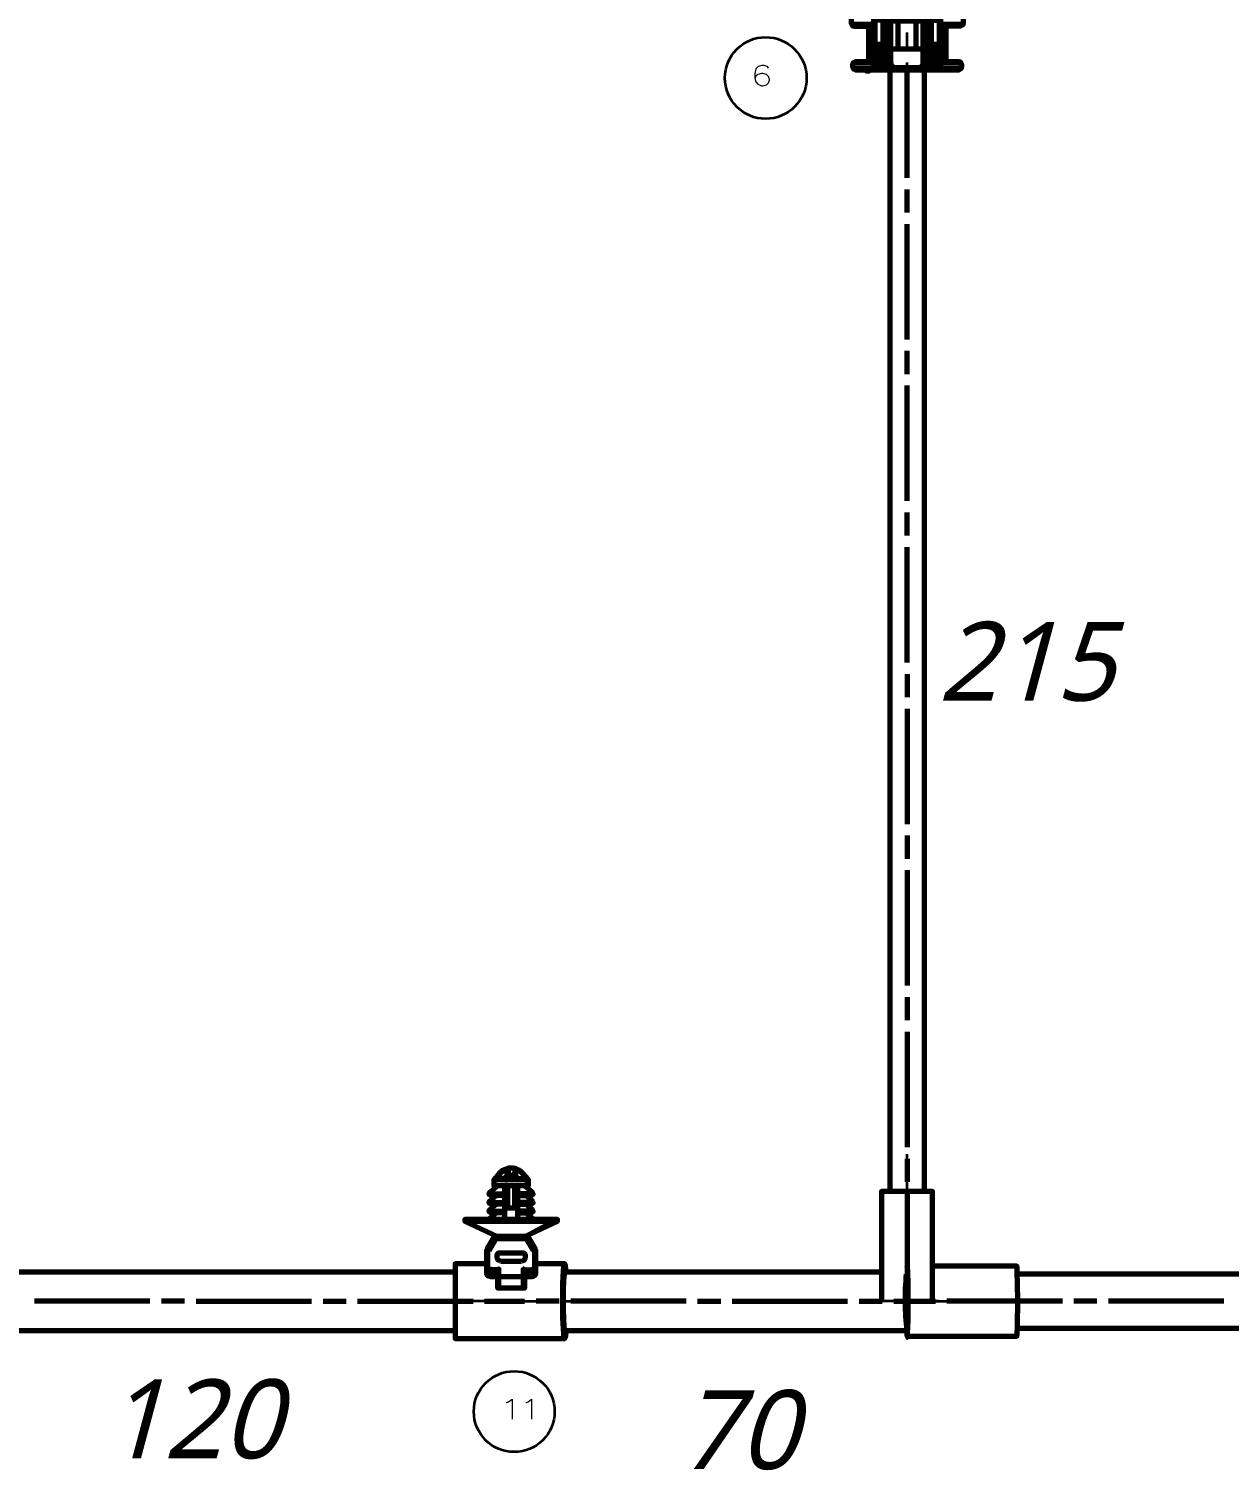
# Model space of a CAD drawing. Header units: millimetres. Extents: x 0 to 174, y 0 to 33.
# Drawn here: x 54.193 to 58.289, y 8.343 to 13.26 of the extents above; entities that cross this region are included whole.
import ezdxf

# ---------------------------------------------------------------- set-up
doc = ezdxf.new("R2010")
doc.units = ezdxf.units.MM
doc.layers.add('PDF_Geomertry', color=7, linetype='Continuous', true_color=0x405f80)
doc.layers.add('PDF_Text', color=7, linetype='Continuous')
doc.styles.add('PDF Lucida Handwriting Italic', font='')
doc.styles.get('PDF Lucida Handwriting Italic').set_extended_font_data('Lucida Handwriting', italic=True)

# ---------------------------------------------------------------- blocks, each defined once
blk = doc.blocks.new('SYM_20_6_020')
at = {"layer": 'PDF_Geomertry', "lineweight": 70}
for points in [[(-0.1274, 0.1597), (-0.1274, 0.2601), (-0.1255, 0.2661), (-0.1176, 0.27), (-0.0812, 0.27), (-0.0774, 0.27), (-0.0738, 0.27), (-0.0663, 0.27), (-0.0495, 0.27), (-0.042, 0.27), (-0.0384, 0.27), (0.0913, 0.27), (0.1137, 0.27), (0.1196, 0.2681), (0.1235, 0.2601), (0.1235, 0.1597), (0.1166, 0.1597), (0.0913, 0.1597), (-0.0378, 0.1597), (-0.0385, 0.1597), (-0.0409, 0.1586), (-0.0413, 0.1583), (-0.0419, 0.1581), (-0.0422, 0.1579), (-0.0415, 0.1579), (-0.0378, 0.1579), (0.0913, 0.1579), (0.1206, 0.1579), (0.1206, 0.09)], [(-0.0774, 0.27), (-0.0777, 0.27), (-0.0778, 0.27), (-0.078, 0.2699), (-0.078, 0.2699), (-0.078, 0.2697), (-0.078, 0.2694), (-0.0778, 0.2689), (-0.077, 0.2674), (-0.0748, 0.2646), (-0.0742, 0.2643), (-0.0737, 0.2642), (-0.0683, 0.2642), (-0.0663, 0.2642), (-0.0495, 0.2642), (-0.0476, 0.2642), (-0.0422, 0.2642), (-0.042, 0.2642), (-0.0415, 0.2644), (-0.041, 0.2646), (-0.0381, 0.2686), (-0.0378, 0.2692), (-0.0378, 0.2694), (-0.0378, 0.2697), (-0.0378, 0.2699), (-0.038, 0.2699), (-0.038, 0.27), (-0.0381, 0.27), (-0.0384, 0.27)], [(-0.0748, 0.2646), (-0.0774, 0.2601)], [(-0.0384, 0.2601), (-0.041, 0.2646)], [(0.0553, 0.27), (0.0592, 0.2731), (0.0612, 0.2731), (0.0866, 0.2731), (0.0866, 0.27)], [(0.1005, 0.27), (0.1005, 0.2731), (0.1034, 0.2731), (0.1058, 0.2731), (0.1109, 0.2731), (0.1163, 0.2731), (0.117, 0.2729), (0.1194, 0.2715), (0.1202, 0.269)], [(0.103, 0.27), (0.103, 0.2703), (0.1029, 0.27)], [(0.103, 0.2703), (0.1058, 0.2731)], [(0.1144, 0.2718), (0.112, 0.2729), (0.1109, 0.2731)], [(0.1153, 0.269), (0.1151, 0.2706), (0.1144, 0.2718), (0.1135, 0.2706), (0.1133, 0.269)], [(0.1163, 0.2731), (0.117, 0.2728), (0.1176, 0.2719), (0.1183, 0.269), (0.1202, 0.269), (0.1202, 0.2676)], [(-0.0742, 0.1579), (-0.0773, 0.1597), (-0.078, 0.1597), (-0.0812, 0.1597), (-0.1276, 0.1597), (-0.1294, 0.1579), (-0.1294, 0.09)], [(-0.1294, 0.1579), (-0.0812, 0.1579), (-0.078, 0.1579), (-0.0742, 0.1579), (-0.0742, 0.09)], [(0.1166, 0.1597), (0.1206, 0.1579)], [(0.1235, 0.1597), (0.1235, 0.09)], [(0.0335, 0.09), (0.0335, 0.0915), (0.0335, 0.1206), (0.0335, 0.1244), (-0.0235, 0.1244), (-0.0235, 0.1206), (-0.0235, 0.0915), (-0.0235, 0.09)], [(0.0335, 0.1206), (-0.0235, 0.1206)], [(-0.1635, 0.0899), (-0.1685, 0.085), (-0.1685, 0.0317), (-0.1685, 0.0314), (-0.1683, 0.0311), (-0.1681, 0.031), (-0.1677, 0.0308), (-0.1859, 0.0308), (-0.1859, -0.0892), (-0.182, -0.0971), (-0.176, -0.099), (-0.1141, -0.099), (-0.1106, -0.1006)], [(-0.1635, 0.09), (-0.1109, 0.09), (-0.1042, 0.09), (-0.1027, 0.09), (-0.0244, 0.09), (0.0344, 0.09), (0.1127, 0.09), (0.1142, 0.09), (0.121, 0.09), (0.191, 0.09)], [(-0.0992, -0.2486), (-0.1052, -0.2467), (-0.1091, -0.2387), (-0.1091, -0.229), (-0.1091, -0.1561), (-0.1091, -0.0735), (-0.1091, 0.085), (-0.1042, 0.0899)], [(-0.0244, 0.09), (-0.0244, 0.0899), (-0.0244, 0.0896), (-0.0245, 0.085), (-0.0245, 0.0181), (-0.0284, 0.021), (-0.0335, 0.0221), (-0.0385, 0.021), (-0.0422, 0.0185), (-0.0447, 0.015), (-0.0455, 0.0107)], [(0.0344, 0.09), (0.0345, 0.0899), (0.0345, 0.0896), (0.0346, 0.085), (0.0346, 0.0181), (0.0391, 0.0211), (0.0437, 0.0221), (0.0491, 0.0208), (0.0527, 0.0181), (0.0552, 0.0133), (0.0556, 0.0107)], [(0.1142, 0.0899), (0.1192, 0.085), (0.1192, -0.0735), (0.1192, -0.1561), (0.1192, -0.229), (0.1192, -0.2387), (0.1173, -0.2447), (0.1094, -0.2486)], [(0.191, 0.0899), (0.196, 0.085), (0.196, -0.0892), (0.194, -0.0951), (0.1862, -0.099), (0.1241, -0.099), (0.1208, -0.1004)], [(0.1285, 0.09), (0.1245, 0.0939), (0.1235, 0.0939)], [(0.1281, 0.09), (0.1252, 0.0929), (0.1246, 0.0929), (0.1235, 0.0929)], [(-0.176, 0.0407), (-0.1685, 0.0407)], [(-0.0392, -0.0333), (-0.0392, -0.0019), (-0.0392, 0.0107), (-0.0383, 0.0142), (-0.0363, 0.0161), (-0.0327, 0.0171), (-0.0292, 0.016), (-0.027, 0.0132), (-0.0265, 0.0107)], [(-0.0245, 0.0181), (-0.0244, 0.0175), (-0.0231, 0.014), (-0.0226, 0.0107)], [(-0.0226, -0.0125), (0.0327, -0.0125), (0.0366, -0.0125), (0.0366, 0.0107), (0.0327, 0.0107), (0.0327, -0.0125)], [(0.0327, 0.0107), (0.0334, 0.0147), (0.0345, 0.0176), (0.0346, 0.0181)], [(0.069, -0.0371), (0.0641, -0.0419), (0.0542, -0.0419), (0.0494, -0.0371), (0.0494, -0.0333), (0.0494, -0.0019), (0.0494, 0.0107), (0.049, 0.0128), (0.047, 0.0156), (0.0438, 0.0171), (0.0406, 0.0167), (0.0378, 0.0144), (0.0366, 0.0107)], [(-0.1091, -0.1561), (-0.1052, -0.164), (-0.0992, -0.166), (-0.0816, -0.166), (-0.0737, -0.1621), (-0.0717, -0.1561), (-0.0717, -0.0735), (-0.0717, -0.0189), (-0.0708, -0.0154), (-0.0672, -0.0128), (-0.0638, -0.0126), (-0.0623, -0.0132), (-0.0612, -0.014)], [(-0.0623, -0.0132), (-0.0637, -0.0106), (-0.0633, -0.0075), (-0.0677, -0.0065), (-0.0723, -0.0071), (-0.077, -0.0097), (-0.0801, -0.0136), (-0.0813, -0.0189)], [(0.0778, -0.0136), (0.0778, -0.0489), (0.0778, -0.0764), (0.0778, -0.0775), (0.072, -0.0824), (0.0237, -0.0824), (-0.0137, -0.0824), (-0.0619, -0.0824), (-0.063, -0.0822), (-0.0679, -0.0764), (-0.0679, -0.0489), (-0.0679, -0.0131)], [(-0.0679, -0.0489), (-0.0677, -0.0478), (-0.0619, -0.0429), (-0.0137, -0.0429), (0.0237, -0.0429), (0.072, -0.0429), (0.073, -0.0431), (0.0778, -0.0489)], [(-0.059, -0.005), (-0.059, -0.0108), (-0.0601, -0.0101), (-0.0609, -0.0094), (-0.061, -0.009), (-0.061, -0.0087), (-0.059, -0.005), (-0.059, -0.0042), (-0.0592, -0.0032), (-0.0599, -0.0019), (-0.0633, -0.0075)], [(-0.059, -0.0108), (-0.0591, -0.0117), (-0.0594, -0.0121), (-0.061, -0.014), (-0.0612, -0.014), (-0.0591, -0.0174), (-0.059, -0.0189), (-0.059, -0.0333), (-0.059, -0.0335), (-0.0588, -0.0336), (-0.0585, -0.0337), (-0.0585, -0.0389)], [(-0.054, -0.0419), (-0.0544, -0.0418), (-0.0547, -0.0415), (-0.0552, -0.0403), (-0.0559, -0.0344), (-0.0559, -0.02), (-0.0567, -0.0157), (-0.0594, -0.0121)], [(-0.0441, -0.0419), (-0.0442, -0.0419), (-0.0444, -0.0418), (-0.0447, -0.0415), (-0.0448, -0.041), (-0.0456, -0.0344), (-0.0412, -0.0343), (-0.0398, -0.0339), (-0.0392, -0.0333), (-0.0392, -0.0357), (-0.0392, -0.0365), (-0.0392, -0.0371), (-0.0441, -0.0419), (-0.054, -0.0419), (-0.059, -0.0371)], [(-0.0455, -0.0032), (-0.0456, -0.0344)], [(-0.0392, -0.0036), (-0.0265, -0.0036)], [(0.0366, -0.0036), (0.0494, -0.0036)], [(0.0542, -0.0419), (0.0544, -0.0419), (0.0545, -0.0418), (0.0547, -0.0415), (0.0552, -0.0394), (0.0556, -0.0344), (0.0555, -0.0032)], [(0.0691, -0.0362), (0.0691, -0.0333), (0.0691, -0.0189), (0.0692, -0.0174), (0.0712, -0.014), (0.0712, -0.014), (0.0694, -0.0121), (0.0669, -0.0157), (0.066, -0.02), (0.066, -0.0344), (0.0652, -0.0403), (0.0648, -0.0415), (0.0644, -0.0418), (0.0641, -0.0419)], [(0.0659, -0.0397), (0.0669, -0.0401), (0.0676, -0.0401), (0.0683, -0.0396), (0.0687, -0.0389)], [(0.0691, -0.0368), (0.069, -0.0372), (0.0688, -0.0375), (0.0685, -0.0375), (0.0683, -0.0374), (0.0676, -0.0369)], [(0.0724, -0.0132), (0.0735, -0.0117), (0.0734, -0.0075), (0.0701, -0.0019), (0.0694, -0.0032), (0.0692, -0.0035), (0.0691, -0.005), (0.0712, -0.0087), (0.0712, -0.009), (0.071, -0.0094), (0.0701, -0.0101), (0.0691, -0.0108), (0.0691, -0.0112), (0.0694, -0.0121)], [(0.0691, -0.005), (0.0691, -0.0108)], [(0.1192, -0.1561), (0.1173, -0.1621), (0.1094, -0.166), (0.0917, -0.166), (0.0858, -0.164), (0.0819, -0.1561), (0.0819, -0.0735), (0.0819, -0.0189), (0.0815, -0.0168), (0.0794, -0.0137), (0.076, -0.0125), (0.0724, -0.0132), (0.0712, -0.014)], [(0.0734, -0.0075), (0.0787, -0.0065), (0.0841, -0.0078), (0.0881, -0.0106), (0.0909, -0.0151), (0.0915, -0.0189)], [(-0.1124, -0.0892), (-0.1131, -0.0974), (-0.1135, -0.0986), (-0.1138, -0.0989), (-0.114, -0.099), (-0.1141, -0.099)], [(-0.0717, -0.0735), (-0.0766, -0.0783), (-0.0783, -0.0783), (-0.1027, -0.0783), (-0.1042, -0.0783), (-0.1091, -0.0735)], [(-0.0679, -0.0617), (-0.0717, -0.0617)], [(-0.0677, -0.0774), (-0.0717, -0.0774)], [(-0.0638, -0.0819), (-0.0638, -0.231), (-0.0638, -0.2387), (-0.0599, -0.2467), (-0.054, -0.2486)], [(-0.0353, -0.2408), (-0.0394, -0.2401), (-0.0472, -0.2349), (-0.0501, -0.226), (-0.0501, -0.1778), (-0.0501, -0.0824)], [(-0.0255, -0.1778), (-0.0255, -0.0824)], [(0.0356, -0.1778), (0.0356, -0.0824)], [(0.0453, -0.2408), (0.0542, -0.2378), (0.0595, -0.2301), (0.0602, -0.226), (0.0602, -0.1778), (0.0602, -0.0824)], [(0.0641, -0.2486), (0.072, -0.2447), (0.074, -0.2387), (0.074, -0.231), (0.074, -0.0819)], [(0.0819, -0.0617), (0.0778, -0.0617)], [(0.0819, -0.0774), (0.0778, -0.0774)], [(0.0819, -0.0735), (0.0867, -0.0783), (0.0884, -0.0783), (0.1127, -0.0783), (0.1142, -0.0783), (0.1192, -0.0735)], [(0.1241, -0.099), (0.1241, -0.099), (0.1238, -0.0989), (0.1237, -0.0986), (0.1231, -0.0965), (0.1226, -0.0892)], [(-0.1313, -0.099), (-0.1263, -0.104), (-0.1263, -0.2142), (-0.1313, -0.2192)], [(-0.0638, -0.099), (-0.0717, -0.099)], [(-0.0638, -0.1306), (-0.0717, -0.1306)], [(0.0819, -0.099), (0.074, -0.099)], [(0.0819, -0.1306), (0.074, -0.1306)], [(0.1413, -0.099), (0.1365, -0.104), (0.1365, -0.2142), (0.1413, -0.2192)], [(-0.0874, -0.166), (-0.0874, -0.229), (-0.0874, -0.2387), (-0.0894, -0.2447), (-0.0973, -0.2486)], [(0.0602, -0.1778), (-0.0501, -0.1778)], [(0.0976, -0.166), (0.0976, -0.229), (0.0976, -0.2387), (0.1015, -0.2467), (0.1074, -0.2486)], [(0.1241, -0.2142), (0.1192, -0.2192), (0.1802, -0.2192), (0.1862, -0.2211), (0.1901, -0.229), (0.1901, -0.2387), (0.1881, -0.2447), (0.1802, -0.2486), (0.1094, -0.2486), (0.1074, -0.2486), (0.0877, -0.2486), (0.0641, -0.2486), (0.0542, -0.2486), (0.0503, -0.2486), (-0.0404, -0.2486), (-0.0441, -0.2486), (-0.054, -0.2486), (-0.0776, -0.2486), (-0.0973, -0.2486), (-0.0992, -0.2486), (-0.1701, -0.2486), (-0.176, -0.2467), (-0.1799, -0.2387), (-0.1799, -0.229), (-0.178, -0.2231), (-0.1701, -0.2192), (-0.1091, -0.2192), (-0.1141, -0.2142)], [(0.074, -0.231), (0.072, -0.2368), (0.0641, -0.2408), (0.0453, -0.2408), (-0.0353, -0.2408), (-0.054, -0.2408), (-0.0599, -0.2387), (-0.0638, -0.231)], [(-0.0441, -0.2486), (-0.0363, -0.2447), (-0.0345, -0.2408)], [(0.0447, -0.2408), (0.0501, -0.2478), (0.0542, -0.2486)], [(-0.126, -0.2486), (-0.126, -0.2526), (-0.1302, -0.2526), (-0.1342, -0.2526), (-0.1342, -0.2486)], [(-0.1302, -0.2486), (-0.1302, -0.2526)]]:
    blk.add_lwpolyline(points, dxfattribs=at)
at = {"layer": 'PDF_Geomertry', "lineweight": 35}
for points in [[(-0.1274, 0.2601), (-0.0812, 0.2601), (-0.0812, 0.1597), (-0.0812, 0.1579), (-0.0812, 0.09)], [(-0.0812, 0.27), (-0.0812, 0.2601), (-0.0774, 0.2601), (-0.0774, 0.1597)], [(-0.0683, 0.09), (-0.0683, 0.2642), (-0.0738, 0.27)], [(-0.0737, 0.09), (-0.0737, 0.2642)], [(-0.0663, 0.27), (-0.0663, 0.2642), (-0.0663, 0.09)], [(-0.0495, 0.27), (-0.0495, 0.2642), (-0.0495, 0.09)], [(-0.042, 0.27), (-0.0476, 0.2642), (-0.0476, 0.09)], [(-0.0422, 0.1579), (-0.0422, 0.2642)], [(-0.0384, 0.1597), (-0.0384, 0.2601), (0.0913, 0.2601), (0.0913, 0.27)], [(0.0612, 0.2731), (0.0612, 0.27)], [(0.1137, 0.27), (0.1166, 0.2688), (0.1183, 0.2667), (0.1194, 0.2638), (0.1198, 0.2601), (0.0913, 0.2601), (0.0913, 0.1597), (0.0913, 0.1579), (0.0913, 0.09)], [(0.1034, 0.2731), (0.1034, 0.2707)], [(0.118, 0.269), (0.1183, 0.269), (0.1183, 0.2689)], [(0.1198, 0.1597), (0.1198, 0.2601), (0.1235, 0.2601)], [(-0.078, 0.1597), (-0.078, 0.1579), (-0.078, 0.09)], [(-0.0415, 0.09), (-0.0415, 0.1579), (-0.0409, 0.1586)], [(-0.0378, 0.1597), (-0.0378, 0.1579), (-0.0378, 0.09)], [(-0.1635, 0.09), (-0.1644, 0.0899), (-0.1652, 0.0896), (-0.1659, 0.089), (-0.167, 0.0878), (-0.1677, 0.085), (-0.1124, 0.085), (-0.1124, -0.0892), (-0.1859, -0.0892)], [(-0.1677, 0.0308), (-0.1677, 0.085), (-0.1685, 0.085)], [(-0.1109, 0.09), (-0.111, 0.0899), (-0.1112, 0.0899), (-0.1116, 0.0896), (-0.112, 0.0885), (-0.1124, 0.085), (-0.1091, 0.085), (-0.1072, 0.085), (-0.1072, -0.0735), (-0.1091, -0.0735)], [(0.1127, 0.09), (0.1159, 0.0885), (0.1169, 0.0869), (0.1172, 0.085), (0.0346, 0.085), (-0.0245, 0.085), (-0.1072, 0.085), (-0.1063, 0.0878), (-0.1051, 0.089), (-0.1044, 0.0896), (-0.1035, 0.0899), (-0.1027, 0.09)], [(0.0335, 0.0915), (-0.0235, 0.0915)], [(0.1127, -0.0783), (0.1137, -0.0783), (0.1145, -0.0781), (0.1152, -0.0775), (0.1165, -0.0762), (0.1172, -0.0735), (0.1172, 0.085), (0.1192, 0.085), (0.1226, 0.085), (0.1222, 0.0885), (0.1216, 0.0896), (0.121, 0.09)], [(0.196, -0.0892), (0.1226, -0.0892), (0.1226, 0.085), (0.196, 0.085)], [(0.127, 0.09), (0.1246, 0.0929)], [(-0.0592, -0.0032), (-0.0455, -0.0032), (-0.0455, -0.0026), (-0.0455, -0.0019), (-0.0455, 0.0107), (-0.0392, 0.0107)], [(-0.0387, 0.0125), (-0.0255, 0.0125)], [(0.0374, 0.0125), (0.0487, 0.0125)], [(0.0494, 0.0107), (0.0556, 0.0107), (0.0556, -0.0019), (0.0494, -0.0019), (0.0494, -0.0021), (0.0494, -0.0022), (0.0495, -0.0024), (0.0499, -0.0026), (0.0515, -0.0031), (0.0555, -0.0032)], [(-0.0813, -0.0187), (-0.0717, -0.0187)], [(-0.0813, -0.0189), (-0.0813, -0.0735), (-0.0717, -0.0735), (-0.0679, -0.0735)], [(-0.0679, -0.0764), (-0.0665, -0.0764), (-0.0665, -0.0489), (-0.0656, -0.0456), (-0.0644, -0.0439), (-0.0635, -0.0433), (-0.0627, -0.0431), (-0.0619, -0.0429), (-0.0619, -0.0135)], [(-0.0679, -0.0489), (-0.0665, -0.0489), (-0.0137, -0.0489), (-0.0137, -0.0764), (0.0237, -0.0764), (0.0237, -0.0824)], [(-0.0633, -0.0075), (-0.0622, -0.0082), (-0.061, -0.0087)], [(-0.0623, -0.0132), (-0.0623, -0.0132), (-0.0623, -0.0132), (-0.0622, -0.0132), (-0.062, -0.0131), (-0.0615, -0.0125), (-0.0601, -0.0101)], [(-0.0599, -0.0019), (-0.0455, -0.0019), (-0.0392, -0.0019), (-0.0398, -0.0025), (-0.0412, -0.0029), (-0.0455, -0.0032)], [(-0.059, -0.0189), (-0.059, -0.0189), (-0.0588, -0.019), (-0.0587, -0.0192), (-0.058, -0.0196), (-0.0559, -0.02)], [(-0.0456, -0.0344), (-0.0559, -0.0344), (-0.0576, -0.0342), (-0.0585, -0.0337)], [(-0.0137, -0.0429), (-0.0137, -0.0489), (0.0237, -0.0489), (0.0237, -0.0429)], [(0.072, -0.0824), (0.0728, -0.0822), (0.0737, -0.0819), (0.0745, -0.0814), (0.0758, -0.0797), (0.0765, -0.0764), (0.0237, -0.0764), (0.0237, -0.0489), (0.0765, -0.0489), (0.0762, -0.0465), (0.0752, -0.0447), (0.0737, -0.0433), (0.072, -0.0429), (0.072, -0.0135)], [(0.0691, -0.0333), (0.0688, -0.0337), (0.0683, -0.034), (0.066, -0.0344), (0.0556, -0.0344), (0.0516, -0.0343), (0.0501, -0.0339), (0.0495, -0.0336), (0.0494, -0.0335), (0.0494, -0.0333), (0.0494, -0.0333)], [(0.0701, -0.0019), (0.0556, -0.0019), (0.0556, -0.0026), (0.0555, -0.0032), (0.0694, -0.0032)], [(0.066, -0.02), (0.0683, -0.0196), (0.0688, -0.0192), (0.0691, -0.0189)], [(0.0701, -0.0101), (0.0716, -0.0125), (0.0721, -0.0131), (0.0724, -0.0132)], [(0.0712, -0.0087), (0.0723, -0.0082), (0.0734, -0.0075)], [(0.0778, -0.0764), (0.0765, -0.0764), (0.0765, -0.0489), (0.0778, -0.0489)], [(0.0778, -0.0735), (0.0819, -0.0735), (0.0915, -0.0735), (0.0915, -0.0189), (0.0819, -0.0189)], [(-0.1091, -0.0892), (-0.1124, -0.0892)], [(-0.1091, -0.1561), (-0.0992, -0.1561), (-0.0992, -0.0783)], [(-0.0783, -0.0783), (-0.0805, -0.0769), (-0.0812, -0.0753), (-0.0813, -0.0735), (-0.1072, -0.0735), (-0.1067, -0.0753), (-0.1058, -0.0769), (-0.1027, -0.0783)], [(-0.0717, -0.1561), (-0.0816, -0.1561), (-0.0816, -0.0783)], [(-0.0137, -0.0824), (-0.0137, -0.0764), (-0.0665, -0.0764), (-0.066, -0.0786), (-0.0651, -0.0806), (-0.0635, -0.0818), (-0.0619, -0.0824)], [(0.0884, -0.0783), (0.089, -0.0783), (0.0895, -0.0781), (0.0901, -0.0775), (0.0909, -0.0762), (0.0915, -0.0735), (0.1172, -0.0735), (0.1192, -0.0735)], [(0.0917, -0.0783), (0.0917, -0.1561), (0.1094, -0.1561), (0.1094, -0.166), (0.1094, -0.229), (0.1192, -0.229), (0.1901, -0.229)], [(0.1094, -0.0783), (0.1094, -0.1561), (0.1192, -0.1561)], [(0.1226, -0.0892), (0.1192, -0.0892)], [(-0.1263, -0.104), (-0.1205, -0.104), (-0.1205, -0.2142), (-0.1263, -0.2142)], [(-0.1205, -0.099), (-0.1205, -0.104), (-0.1141, -0.104), (-0.1141, -0.099)], [(-0.1205, -0.2192), (-0.1205, -0.2142), (-0.1141, -0.2142), (-0.1141, -0.104), (-0.1091, -0.104)], [(0.1192, -0.104), (0.1241, -0.104), (0.1241, -0.2142), (0.1305, -0.2142), (0.1305, -0.2192)], [(0.1305, -0.099), (0.1305, -0.104), (0.1241, -0.104), (0.1241, -0.099)], [(0.1365, -0.104), (0.1305, -0.104), (0.1305, -0.2142), (0.1365, -0.2142)], [(-0.0973, -0.166), (-0.0973, -0.229), (-0.0992, -0.229), (-0.0992, -0.166), (-0.0992, -0.1561), (-0.0816, -0.1561), (-0.0816, -0.166)], [(-0.0776, -0.1651), (-0.0776, -0.2387), (-0.0874, -0.2387)], [(0.0917, -0.166), (0.0917, -0.1561), (0.0819, -0.1561)], [(0.0976, -0.2387), (0.0877, -0.2387), (0.0877, -0.1651)], [(0.1074, -0.166), (0.1074, -0.229), (0.1094, -0.229), (0.1094, -0.2486)], [(-0.1799, -0.229), (-0.1091, -0.229), (-0.0992, -0.229), (-0.0992, -0.2486)], [(-0.1799, -0.2387), (-0.1091, -0.2387)], [(-0.0874, -0.229), (-0.0973, -0.229), (-0.0973, -0.2486)], [(-0.0599, -0.2387), (-0.0638, -0.2387), (-0.0776, -0.2387), (-0.0776, -0.2486)], [(-0.054, -0.2486), (-0.054, -0.2408)], [(-0.0441, -0.2408), (-0.0441, -0.2486)], [(0.0542, -0.2486), (0.0542, -0.2408)], [(0.0641, -0.2408), (0.0641, -0.2486)], [(0.0877, -0.2486), (0.0877, -0.2387), (0.074, -0.2387), (0.0701, -0.2387)], [(0.1074, -0.2486), (0.1074, -0.229), (0.0976, -0.229)], [(0.1192, -0.2387), (0.1901, -0.2387)]]:
    blk.add_lwpolyline(points, dxfattribs=at)
at = {"layer": 'PDF_Geomertry', "lineweight": 70}
blk.add_lwpolyline([(-0.0265, 0.0107), (-0.0265, -0.0125), (-0.0226, -0.0125), (-0.0226, 0.0107)], close=True, dxfattribs=at)
blk = doc.blocks.new('SYM_11_047')
at = {"layer": 'PDF_Geomertry', "lineweight": 70}
for points in [[(-0.0417, 0.1803), (-0.059, 0.1594), (-0.059, 0.14), (0.0517, 0.14), (0.0589, 0.14), (0.0589, 0.1594), (0.0414, 0.1803), (0.0344, 0.1872), (0.0263, 0.1926), (0.0174, 0.1967), (0.0078, 0.199), (-0.0001, 0.1996), (-0.0099, 0.1988), (-0.0193, 0.1961), (-0.0282, 0.1918), (-0.0361, 0.186)], [(-0.0233, 0.1594), (-0.0225, 0.1596), (-0.0219, 0.1601), (-0.0208, 0.1617), (-0.0199, 0.1649), (-0.0194, 0.169), (-0.0136, 0.169), (-0.0142, 0.169), (-0.0194, 0.169), (-0.0201, 0.1636), (-0.0207, 0.1621), (-0.0217, 0.1604)]]:
    blk.add_lwpolyline(points, close=True, dxfattribs=at)
at = {"layer": 'PDF_Geomertry', "lineweight": 35}
for points in [[(0.0215, 0.1943), (0.0171, 0.1958), (0.0086, 0.1986), (-0.0001, 0.1996)], [(-0.0556, 0.1629), (-0.0428, 0.169), (-0.0428, 0.1594)], [(-0.0407, 0.1803), (-0.0364, 0.1765), (-0.0353, 0.1778), (-0.0279, 0.1842), (-0.0194, 0.189), (-0.0194, 0.169), (-0.0428, 0.169), (-0.0364, 0.1765)], [(-0.0417, 0.1803), (-0.0407, 0.1803), (-0.0379, 0.1833), (-0.0303, 0.1896), (-0.0218, 0.1943), (-0.0217, 0.1942), (-0.0215, 0.1938), (-0.021, 0.1925), (-0.0194, 0.189)], [(-0.0087, 0.1943), (-0.009, 0.1953), (-0.0094, 0.1957), (-0.0103, 0.1963), (-0.0132, 0.1967), (-0.0178, 0.1958), (-0.0218, 0.1943)], [(-0.0136, 0.1765), (-0.0133, 0.1778), (-0.0122, 0.179), (-0.0087, 0.1803), (0.0085, 0.1803), (0.0085, 0.1943), (0.0089, 0.1956), (0.0096, 0.1961), (0.0115, 0.1965), (0.0171, 0.1958), (0.0174, 0.1956), (0.0176, 0.1947), (0.0172, 0.1904), (0.0192, 0.189), (0.0215, 0.1943), (0.0253, 0.1925), (0.0333, 0.1871), (0.0404, 0.1803), (0.0414, 0.1803)], [(-0.0136, 0.169), (-0.0125, 0.1653), (-0.01, 0.1633), (-0.0085, 0.1629)], [(0.0404, 0.1803), (0.0361, 0.1765), (0.029, 0.1832), (0.0207, 0.1885), (0.0192, 0.189), (0.0192, 0.169), (0.0425, 0.169), (0.0361, 0.1765)], [(0.0553, 0.1629), (0.0425, 0.169), (0.0425, 0.1594)], [(0.0517, 0.14), (0.0517, 0.1594)], [(-0.0735, 0.1161), (-0.0214, 0.1161)], [(0.0732, 0.1161), (0.0211, 0.1161)], [(-0.0735, 0.0867), (-0.0214, 0.0867)], [(-0.0735, 0.0571), (-0.0214, 0.0571)], [(0.0732, 0.0867), (0.0211, 0.0867)], [(0.0732, 0.0571), (0.0211, 0.0571)], [(-0.0735, 0.0276), (-0.0214, 0.0276)], [(0.0732, 0.0276), (0.0211, 0.0276)], [(0.1383, 0.0242), (0.1383, 0.0185), (0.0432, -0.0331)], [(-0.055, -0.0462), (-0.0607, -0.0429), (-0.0617, -0.0424), (-0.0578, -0.0387), (-0.0532, -0.0376), (-0.0532, -0.0453), (0.0529, -0.0453), (0.0529, -0.0376), (0.0571, -0.0386), (0.0604, -0.0411), (0.0614, -0.0424), (0.0608, -0.0428), (0.0547, -0.0462)], [(-0.0506, -0.0331), (-0.0506, -0.0332), (-0.0532, -0.0335), (-0.0554, -0.0343), (-0.059, -0.0378)], [(0.0588, -0.0378), (0.0572, -0.0358), (0.0551, -0.0343), (0.0529, -0.0335), (0.0503, -0.0332), (0.0503, -0.0331)], [(-0.0756, -0.1471), (-0.0756, -0.1412), (-0.0756, -0.0825), (-0.0832, -0.0825)], [(-0.0819, -0.0776), (-0.0753, -0.0815), (-0.0756, -0.0825)], [(0.0817, -0.0776), (0.075, -0.0815), (0.0753, -0.0825)], [(0.0831, -0.0825), (0.0753, -0.0825), (0.0753, -0.1412), (0.0753, -0.1471), (0.0757, -0.1547)], [(-0.0378, -0.21), (-0.0378, -0.1432), (-0.0697, -0.1432), (-0.0675, -0.1471), (-0.0658, -0.1454), (-0.0697, -0.1432), (-0.0697, -0.1471), (-0.0756, -0.1471), (-0.076, -0.1547)], [(-0.0675, -0.1471), (-0.0635, -0.1542)], [(-0.0658, -0.1454), (-0.0587, -0.1496)], [(-0.0378, -0.1432), (-0.0456, -0.1606)], [(0.0375, -0.21), (0.0375, -0.1432), (0.0694, -0.1432), (0.0672, -0.1471), (0.0656, -0.1454), (0.0585, -0.1496)], [(0.0453, -0.1606), (0.0375, -0.1432)], [(0.0672, -0.1471), (0.0632, -0.1542)], [(0.0656, -0.1454), (0.0694, -0.1432), (0.0694, -0.1471), (0.0753, -0.1471), (0.0831, -0.1471)], [(0.0831, -0.1412), (0.0753, -0.1412)], [(-0.0693, -0.1547), (-0.076, -0.1547), (-0.0776, -0.1617), (-0.0779, -0.1624), (-0.0778, -0.1646), (-0.0771, -0.1657), (-0.0744, -0.1671), (-0.0736, -0.1671), (-0.0736, -0.1703)], [(-0.0736, -0.1671), (-0.0717, -0.1671), (-0.07, -0.1668), (-0.0681, -0.1656), (-0.0672, -0.1636), (-0.0676, -0.1617)], [(0.0733, -0.1703), (0.0733, -0.1671), (0.0714, -0.1671), (0.0697, -0.1668), (0.0678, -0.1656), (0.0669, -0.1636), (0.0674, -0.1617)], [(0.069, -0.1547), (0.0757, -0.1547), (0.0774, -0.1617), (0.0776, -0.1624), (0.0775, -0.1646), (0.0768, -0.1657), (0.0742, -0.1671), (0.0733, -0.1671)]]:
    blk.add_lwpolyline(points, dxfattribs=at)
at = {"layer": 'PDF_Geomertry', "lineweight": 70}
for points in [[(0.0589, 0.1594), (0.0582, 0.1594), (0.0554, 0.1594), (0.0517, 0.1594), (0.0194, 0.1594), (0.0082, 0.1594), (-0.0085, 0.1594), (-0.0197, 0.1594), (-0.0557, 0.1594), (-0.0585, 0.1594), (-0.059, 0.1594)], [(-0.0407, 0.1803), (-0.0556, 0.1629), (-0.0567, 0.1608), (-0.0568, 0.1601), (-0.0567, 0.1599), (-0.0564, 0.1594), (-0.0557, 0.1594)], [(-0.0233, 0.1594), (-0.0196, 0.1601), (-0.0165, 0.1622), (-0.0144, 0.1654), (-0.0136, 0.169), (-0.0136, 0.1765), (-0.0136, 0.189), (-0.0139, 0.1901), (-0.0143, 0.1908), (-0.015, 0.1911), (-0.0154, 0.1911), (-0.0172, 0.1907), (-0.0194, 0.189)], [(-0.0197, 0.1594), (-0.016, 0.1597), (-0.0119, 0.1608), (-0.0085, 0.1629), (-0.0087, 0.1803), (-0.0087, 0.1943), (-0.0122, 0.1925), (-0.0133, 0.1908), (-0.0136, 0.189)], [(-0.0139, 0.1903), (-0.0135, 0.1908), (-0.0133, 0.1908)], [(0.0194, 0.1594), (0.014, 0.1601), (0.0083, 0.1629), (0.0085, 0.1803), (0.0119, 0.179), (0.0131, 0.1778), (0.0133, 0.1765)], [(0.0083, 0.1629), (0.0096, 0.1632), (0.0111, 0.164), (0.0124, 0.1656), (0.0132, 0.1672), (0.0133, 0.169), (0.0142, 0.1654), (0.0163, 0.1622), (0.0193, 0.1601), (0.0231, 0.1594)], [(0.0085, 0.1943), (0.0119, 0.1925), (0.0131, 0.1908), (0.0133, 0.189)], [(0.0172, 0.1904), (0.0151, 0.1911), (0.0144, 0.191), (0.0137, 0.1906), (0.0133, 0.189), (0.0133, 0.1765), (0.0133, 0.169), (0.0139, 0.169), (0.0192, 0.169), (0.0196, 0.1649), (0.0206, 0.1617), (0.0217, 0.1601), (0.0222, 0.1596), (0.0231, 0.1594), (0.0214, 0.1604), (0.0204, 0.1621), (0.0199, 0.1636), (0.0192, 0.169)], [(0.0133, 0.19), (0.0133, 0.1904), (0.0136, 0.1906), (0.0139, 0.1907)], [(0.0404, 0.1803), (0.0553, 0.1629), (0.0564, 0.1608), (0.0565, 0.1601), (0.0564, 0.1597), (0.056, 0.1594), (0.0554, 0.1594)], [(-0.0215, 0.1058), (-0.0697, 0.1058), (-0.0747, 0.1088), (-0.0735, 0.1161), (-0.0449, 0.14)], [(-0.0215, 0.0764), (-0.0697, 0.0764), (-0.0747, 0.0792), (-0.0735, 0.0867), (-0.0506, 0.1058)], [(-0.0214, 0.1058), (-0.0214, 0.1131), (-0.0214, 0.1161), (-0.0214, 0.14)], [(-0.0214, 0.0764), (-0.0214, 0.0764), (-0.0214, 0.0764), (-0.0214, 0.0838), (-0.0214, 0.0867), (-0.0214, 0.1061)], [(0.0115, 0.14), (0.0115, 0.0628), (-0.0118, 0.0628), (-0.0118, 0.14)], [(0.0211, 0.14), (0.0211, 0.1161), (0.0211, 0.1094), (0.0211, 0.1069), (0.0211, 0.1058), (0.0211, 0.106)], [(0.0211, 0.1058), (0.0211, 0.0867), (0.0211, 0.08), (0.0211, 0.0775), (0.0211, 0.0764), (0.0211, 0.0765)], [(0.0214, 0.1058), (0.0694, 0.1058), (0.0751, 0.1107), (0.0732, 0.1161), (0.0446, 0.14)], [(0.0214, 0.0764), (0.0694, 0.0764), (0.0751, 0.0813), (0.0732, 0.0867), (0.0503, 0.1058)], [(-0.0215, 0.0469), (-0.0697, 0.0469), (-0.0747, 0.0497), (-0.0735, 0.0571), (-0.0506, 0.0764)], [(-0.0214, 0.0469), (-0.0214, 0.0469), (-0.0214, 0.0469), (-0.0214, 0.0543), (-0.0214, 0.0571), (-0.0214, 0.0765)], [(0.0211, 0.0764), (0.0211, 0.0571), (0.0211, 0.0506), (0.0211, 0.0479), (0.0211, 0.0474), (0.0211, 0.0471), (0.0211, 0.0469), (0.0211, 0.0469), (0.0211, 0.0469), (0.0211, 0.0469), (0.0211, 0.0276)], [(0.0214, 0.0469), (0.0694, 0.0469), (0.0751, 0.0518), (0.0732, 0.0571), (0.0503, 0.0764)], [(-0.0754, 0.0242), (-0.0735, 0.0276), (-0.0506, 0.0469)], [(-0.0214, 0.0276), (-0.0214, 0.0471)], [(0.0751, 0.0242), (0.0732, 0.0276), (0.0503, 0.0469)], [(-0.0635, -0.154), (-0.0693, -0.1547), (-0.0676, -0.1617), (-0.0628, -0.1611), (-0.0622, -0.1608), (-0.0621, -0.1608), (-0.0619, -0.1607), (-0.0619, -0.1606), (-0.0628, -0.1646), (-0.0653, -0.1678), (-0.0682, -0.1696), (-0.0717, -0.1703), (-0.0722, -0.1703), (-0.0736, -0.1703), (-0.0768, -0.1697), (-0.0796, -0.1682), (-0.0824, -0.1647), (-0.0832, -0.1606), (-0.0832, -0.1532), (-0.0832, -0.1471), (-0.0832, -0.1412), (-0.0832, -0.0918), (-0.0832, -0.0825), (-0.0819, -0.0776), (-0.0617, -0.0424), (-0.059, -0.0378), (-0.0585, -0.0369), (-0.0506, -0.0331), (0.0503, -0.0331), (0.0514, -0.0331), (0.0588, -0.0378), (0.0614, -0.0424), (0.0817, -0.0776), (0.0829, -0.0825)], [(-0.0753, -0.0815), (-0.055, -0.0462), (-0.0543, -0.0457), (-0.0532, -0.0453)], [(0.0529, -0.0453), (0.0538, -0.0454), (0.0547, -0.0462), (0.075, -0.0815)], [(-0.036, -0.1181), (-0.044, -0.1147), (-0.0475, -0.1064), (-0.0475, -0.0957), (-0.0474, -0.0949), (-0.0417, -0.09), (0.0414, -0.09), (0.0424, -0.09), (0.0472, -0.0957), (0.0472, -0.1064), (0.044, -0.1144), (0.0357, -0.1181)], [(0.0831, -0.0825), (0.0831, -0.0918), (0.0831, -0.1412), (0.0831, -0.1471), (0.0831, -0.1532)], [(-0.0756, -0.1412), (-0.0832, -0.1412), (-0.0832, -0.1471), (-0.0756, -0.1471)], [(-0.0675, -0.1471), (-0.0697, -0.1471), (-0.0693, -0.1547)], [(-0.0378, -0.1432), (-0.0553, -0.151)], [(-0.036, -0.1179), (0.0357, -0.1179)], [(0.055, -0.151), (0.0375, -0.1432)], [(0.0672, -0.1471), (0.0694, -0.1471), (0.069, -0.1547)], [(-0.0832, -0.1532), (-0.0832, -0.1533), (-0.0832, -0.1535), (-0.0829, -0.1536), (-0.0822, -0.1539), (-0.076, -0.1547)], [(-0.0832, -0.1606), (-0.0832, -0.1607), (-0.0832, -0.1608), (-0.0831, -0.1608), (-0.0825, -0.1611), (-0.0776, -0.1617)], [(-0.0717, -0.1703), (-0.0717, -0.1671)], [(0.0714, -0.1703), (0.0678, -0.1696), (0.0646, -0.1675), (0.0625, -0.1642), (0.0617, -0.1606), (0.0617, -0.1567), (0.0632, -0.154), (0.0613, -0.1514), (0.0585, -0.1496), (0.0561, -0.1508), (0.056, -0.1508), (0.056, -0.151), (0.0589, -0.1517), (0.061, -0.1539), (0.0617, -0.1567), (0.061, -0.1537), (0.0589, -0.1517), (0.056, -0.151), (0.055, -0.151), (0.0513, -0.1517), (0.0482, -0.1537), (0.046, -0.1569), (0.0453, -0.1606), (0.0453, -0.21), (0.0375, -0.21), (-0.0378, -0.21), (-0.0456, -0.21), (-0.0456, -0.1606), (-0.0468, -0.1557), (-0.0504, -0.1522), (-0.0553, -0.151), (-0.0562, -0.151), (-0.059, -0.1517), (-0.0612, -0.1537), (-0.0619, -0.1567), (-0.0612, -0.1539), (-0.059, -0.1517), (-0.0562, -0.151), (-0.0587, -0.1496), (-0.0615, -0.1514), (-0.0635, -0.154), (-0.0621, -0.1565), (-0.0621, -0.1567), (-0.0619, -0.1567), (-0.0619, -0.1606)], [(0.0617, -0.1606), (0.0618, -0.1607), (0.0618, -0.1608), (0.0619, -0.1608), (0.0625, -0.1611), (0.0674, -0.1617), (0.069, -0.1547), (0.0632, -0.154)], [(0.0774, -0.1617), (0.0822, -0.1611), (0.0828, -0.1608), (0.0829, -0.1608), (0.0829, -0.1607), (0.0831, -0.1606), (0.0818, -0.1651), (0.0788, -0.1686), (0.0751, -0.17), (0.0733, -0.1703), (0.0719, -0.1703), (0.0714, -0.1703), (0.0714, -0.1671)], [(0.0757, -0.1547), (0.0819, -0.1539), (0.0826, -0.1536), (0.0829, -0.1535), (0.0829, -0.1533), (0.0831, -0.1532), (0.0831, -0.1606)]]:
    blk.add_lwpolyline(points, dxfattribs=at)
at = {"layer": 'PDF_Geomertry', "lineweight": 35}
blk.add_lwpolyline([(0.0529, -0.0376), (0.0503, -0.0332), (-0.0506, -0.0332), (-0.0532, -0.0376)], close=True, dxfattribs=at)

msp = doc.modelspace()

# ---------------------------------------------------------------- linework, layer by layer
at = {"layer": 'PDF_Geomertry', "color": 18, "lineweight": 35, "true_color": 0x260000}
for points in [[(57.1903, 13.1847), (57.1903, 13.2475)], [(57.1903, 12.7517), (57.1903, 13.1454)], [(57.1903, 12.6336), (57.1903, 12.7124)], [(57.1903, 12.2006), (57.1903, 12.5942)], [(57.1903, 12.0824), (57.1903, 12.1611)], [(57.1903, 11.6493), (57.1903, 12.0431)], [(57.1903, 11.5312), (57.1903, 11.61)], [(57.1903, 11.0982), (57.1903, 11.4918)], [(57.1903, 11.0587), (57.1903, 10.98)], [(57.1903, 10.9407), (57.1903, 10.5469)], [(57.1903, 10.5076), (57.1903, 10.4289)], [(57.1903, 10.3894), (57.1903, 9.9958)], [(57.1903, 9.9564), (57.1903, 9.8776)], [(57.1903, 9.8383), (57.1903, 9.4446)], [(57.1903, 9.185), (57.1903, 9.4213)], [(57.1903, 9.4053), (57.1903, 9.3265)], [(57.1903, 9.2871), (57.1903, 8.8935)], [(57.1903, 9.1457), (57.1903, 9.0669)], [(57.1903, 9.0275), (57.1903, 8.7913), (57.1903, 8.854)], [(54.6068, 8.9193), (54.2131, 8.9193)], [(54.7249, 8.9193), (54.6461, 8.9193)], [(54.7643, 8.9193), (55.1579, 8.9193)], [(55.1974, 8.9193), (55.2761, 8.9193)], [(55.3154, 8.9193), (55.7092, 8.9193)], [(55.6649, 8.9193), (55.5199, 8.9193)], [(55.8517, 8.9193), (55.6975, 8.9193)], [(55.8847, 8.9193), (55.7004, 8.9193)], [(55.7829, 8.9193), (55.7042, 8.9193)], [(55.7485, 8.9193), (55.8272, 8.9193)], [(55.8224, 8.9193), (55.9674, 8.9193)], [(55.8667, 8.9193), (55.9672, 8.9193)], [(55.8911, 8.9193), (55.9699, 8.9193)], [(56.0028, 8.9193), (55.9242, 8.9193)], [(56.0092, 8.9193), (56.1635, 8.9193)], [(56.436, 8.9193), (56.0422, 8.9193)], [(56.4753, 8.9193), (56.554, 8.9193)], [(56.5933, 8.9193), (56.9871, 8.9193)], [(57.0265, 8.9193), (57.1051, 8.9193)], [(57.2985, 8.9193), (57.0553, 8.9193)], [(57.1686, 8.9193), (57.0569, 8.9193)], [(57.1446, 8.9193), (57.3289, 8.9193)], [(57.2868, 8.9193), (57.2081, 8.9193)], [(57.7199, 8.9193), (57.3261, 8.9193)], [(57.3378, 8.9193), (57.4165, 8.9193)], [(57.456, 8.9193), (57.699, 8.9193)], [(57.8379, 8.9193), (57.7592, 8.9193)], [(58.271, 8.9193), (57.8774, 8.9193)]]:
    msp.add_lwpolyline(points, dxfattribs=at)
at = {"layer": 'PDF_Geomertry', "color": 18, "lineweight": 13, "true_color": 0x260000}
for points in [[(56.7169, 13.1265), (56.7135, 13.1321), (56.7011, 13.1354), (56.6944, 13.1354), (56.6821, 13.1321), (56.6742, 13.1231), (56.6708, 13.1074), (56.6708, 13.0917), (56.6742, 13.0793), (56.681, 13.0714), (56.6933, 13.0658), (56.6978, 13.0658), (56.7101, 13.0692), (56.7169, 13.076), (56.7203, 13.0849), (56.7203, 13.0883), (56.7169, 13.0972), (56.7101, 13.104), (56.6978, 13.1074), (56.6933, 13.1074), (56.681, 13.104), (56.6742, 13.0983), (56.6708, 13.0906)], [(55.8233, 8.5732), (55.83, 8.5765), (55.8422, 8.5854), (55.8422, 8.5165)], [(55.89, 8.5732), (55.8967, 8.5765), (55.9089, 8.5854), (55.9089, 8.5165)]]:
    msp.add_lwpolyline(points, dxfattribs=at)
at = {"layer": 'PDF_Geomertry', "lineweight": 70}
for points in [[(57.1308, 13.1196), (57.1308, 9.2933)], [(57.2497, 9.2933), (57.2497, 13.1196)], [(57.2772, 8.9193), (57.2772, 9.2933), (57.1033, 9.2933), (57.1033, 8.9193)], [(55.8883, 9.141), (55.9968, 9.1925), (55.9968, 9.1982), (55.9775, 9.1982), (55.6813, 9.1982), (55.6813, 9.1925), (55.7897, 9.141)], [(55.6813, 9.1925), (55.9775, 9.1925), (55.9968, 9.1925)], [(55.6481, 9.0188), (53.7229, 9.0188), (53.7229, 9.0188), (53.7229, 9.0188), (53.7229, 9.0183), (53.7229, 9.0146), (53.7228, 8.9964), (53.7228, 8.9293), (53.7229, 8.8203), (53.7229, 8.8197), (55.6481, 8.8197)], [(55.756, 9.0464), (55.6482, 9.0464), (55.6482, 9.0464), (55.6482, 9.0463), (55.6482, 9.046), (55.6482, 9.0426), (55.6481, 9.0215), (55.6481, 8.9382), (55.6482, 8.7936), (55.6482, 8.7922), (55.839, 8.7922), (56.0219, 8.7922)], [(56.0263, 8.8197), (56.0256, 8.8121), (56.0235, 8.7957), (56.0226, 8.7929), (56.0222, 8.7924), (56.0221, 8.7922), (56.0219, 8.7922), (56.0218, 8.7922), (56.0218, 8.7922), (56.0215, 8.7924), (56.0211, 8.7929), (56.0207, 8.7944), (56.0189, 8.8058), (56.0172, 8.8261), (56.0158, 8.8599), (56.0151, 8.9003), (56.0158, 8.9788), (56.0182, 9.0256), (56.0203, 9.0426), (56.0211, 9.0454), (56.0215, 9.0461), (56.0217, 9.0463), (56.0218, 9.0463), (56.0219, 9.0464), (55.9222, 9.0464)], [(56.0263, 9.0188), (56.0242, 9.0393), (56.0231, 9.0446), (56.0219, 9.0464)], [(57.1883, 8.8185), (57.1894, 8.8025), (57.1899, 8.8003), (57.19, 8.7999), (57.1901, 8.7996), (57.1901, 8.7996), (57.1903, 8.7996), (57.1903, 8.7996), (57.1903, 8.7996), (57.1903, 8.7996), (57.1904, 8.7996), (57.1904, 8.7997), (57.1907, 8.8004), (57.1913, 8.8046), (57.1928, 8.8362), (57.1937, 8.9242), (57.1933, 8.9783), (57.1922, 9.0194), (57.1913, 9.034), (57.1903, 9.0389)], [(57.1903, 8.7996), (57.5642, 8.7996), (57.5642, 8.7996), (57.5642, 8.7996), (57.5643, 8.7997), (57.5646, 8.8004), (57.5651, 8.8044), (57.5667, 8.8357), (57.5676, 8.9231), (57.5672, 8.9774), (57.5661, 9.0189), (57.5651, 9.0338), (57.5642, 9.0389), (57.2772, 9.0389)], [(57.5664, 8.8271), (59.2996, 8.8271), (59.2996, 8.8271), (59.2996, 8.8271), (59.2997, 8.8272), (59.2999, 8.8275), (59.3003, 8.8303), (59.3015, 8.856), (59.3022, 8.9347), (59.3017, 8.979), (59.3004, 9.0065), (59.2996, 9.0114), (57.5664, 9.0114)]]:
    msp.add_lwpolyline(points, dxfattribs=at)
at = {"layer": 'PDF_Geomertry', "color": 3, "lineweight": 70}
for points in [[(57.1903, 12.7517), (57.1903, 13.1196)], [(57.1903, 12.6336), (57.1903, 12.7124)], [(57.1903, 12.2006), (57.1903, 12.5942)], [(57.1903, 12.0824), (57.1903, 12.1611)], [(57.1903, 11.6493), (57.1903, 12.0431)], [(57.1903, 11.5312), (57.1903, 11.61)], [(57.1903, 11.0982), (57.1903, 11.4918)], [(57.1903, 11.0587), (57.1903, 10.98)], [(57.1903, 10.9407), (57.1903, 10.5469)], [(57.1903, 10.5076), (57.1903, 10.4289)], [(57.1903, 10.3894), (57.1903, 9.9958)], [(57.1903, 9.9564), (57.1903, 9.8776)], [(57.1903, 9.8383), (57.1903, 9.4446)], [(57.1903, 9.4053), (57.1903, 9.3265)], [(57.1903, 9.2871), (57.1903, 8.9193)], [(55.7675, 9.0038), (55.9106, 9.0038)], [(54.6068, 8.9193), (54.2131, 8.9193)], [(54.7249, 8.9193), (54.6461, 8.9193)], [(54.7643, 8.9193), (55.1579, 8.9193)], [(55.1974, 8.9193), (55.2761, 8.9193)], [(55.3154, 8.9193), (55.7092, 8.9193)], [(55.7485, 8.9193), (55.8272, 8.9193), (55.839, 8.9193), (55.8847, 8.9193)], [(56.0028, 8.9193), (55.9242, 8.9193)], [(56.436, 8.9193), (56.0422, 8.9193)], [(56.4753, 8.9193), (56.554, 8.9193)], [(56.5933, 8.9193), (56.9871, 8.9193)], [(57.0265, 8.9193), (57.1051, 8.9193)], [(57.1446, 8.9193), (57.1903, 8.9193), (57.2081, 8.9193), (57.2868, 8.9193)], [(57.7199, 8.9193), (57.3261, 8.9193)], [(57.8379, 8.9193), (57.7592, 8.9193)], [(58.271, 8.9193), (57.8774, 8.9193)]]:
    msp.add_lwpolyline(points, dxfattribs=at)
at = {"layer": 'PDF_Geomertry', "lineweight": 70}
msp.add_lwpolyline([(57.1033, 9.0188), (56.0219, 9.0188), (56.0218, 9.0188), (56.0217, 9.0188), (56.0215, 9.0185), (56.0208, 9.0167), (56.019, 9.0035), (56.0171, 8.9625), (56.0168, 8.8921), (56.0176, 8.8589), (56.0192, 8.834), (56.0204, 8.8233), (56.0219, 8.8197), (57.1903, 8.8197, -0.05087), (57.1882, 9.0114)], format="xyb", dxfattribs=at)
for points in [[(57.1903, 9.0114), (57.1911, 9.0065), (57.1924, 8.979), (57.1929, 8.9347), (57.1922, 8.856), (57.191, 8.8303), (57.1904, 8.8275), (57.1904, 8.8272), (57.1903, 8.8271), (57.1903, 8.8271), (57.1903, 8.8271), (57.1903, 8.8271), (57.1903, 8.8271), (57.1904, 8.8272), (57.1904, 8.8275), (57.191, 8.8303), (57.1922, 8.856), (57.1929, 8.9347), (57.1924, 8.979), (57.1911, 9.0065)], [(57.1903, 8.8474), (57.1887, 8.8532), (57.1875, 8.8683), (57.1864, 8.9193), (57.1875, 8.8683), (57.1887, 8.8532)], [(57.1921, 8.9193), (57.1919, 8.8886), (57.1908, 8.8582), (57.1904, 8.855), (57.1903, 8.8547), (57.1903, 8.8547), (57.1903, 8.8547), (57.1903, 8.8547), (57.1903, 8.8547), (57.1903, 8.8547), (57.1903, 8.8547), (57.1904, 8.855), (57.1908, 8.8582), (57.1919, 8.8886)]]:
    msp.add_lwpolyline(points, close=True, dxfattribs=at)
at = {"layer": 'PDF_Geomertry', "color": 18, "lineweight": 35, "true_color": 0x260000}
for centre, radius in [((56.7077, 13.0924), 0.1394), ((55.8495, 8.5428), 0.1378)]:
    msp.add_circle(centre, radius, dxfattribs=at)

# ---------------------------------------------------------------- block references
for name, p in [('SYM_20_6_020', (57.1852, 13.3682)), ('SYM_11_047', (55.8392, 9.174))]:
    msp.add_blockref(name, p)

# ---------------------------------------------------------------- texts
at = {"layer": 'PDF_Text', "char_height": 0.26906, "attachment_point": 7, "style": 'PDF Lucida Handwriting Italic'}
for s, insert in [('215', (57.2958, 10.9642)), ('120', (54.4517, 8.3797)), ('70', (56.4144, 8.3428))]:
    msp.add_mtext(s, dxfattribs=dict(at, insert=insert))

doc.saveas('drawing.dxf')
